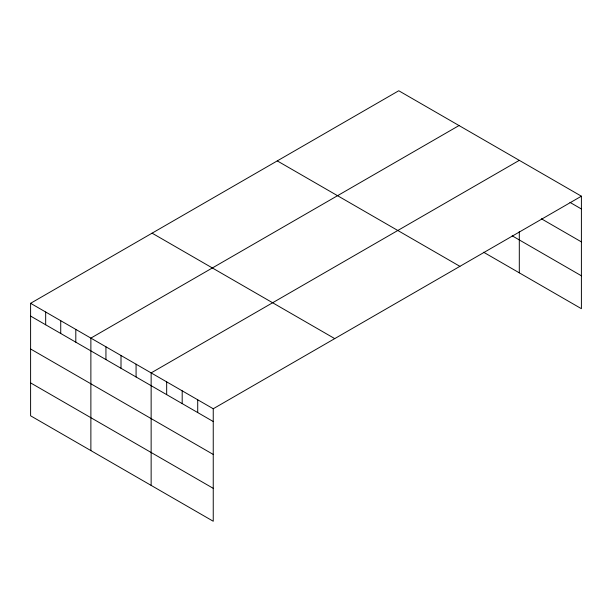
<?xml version="1.0" encoding="UTF-8"?>
<svg xmlns="http://www.w3.org/2000/svg" width="612" height="612" viewBox="0 0 612 612"><rect width="100%" height="100%" fill="white"/><g stroke="black" fill="none" stroke-linecap="round" stroke-linejoin="round"><path stroke-width="0.92" d="M581.4 196.2L213.244 408.755L213.244 521.248L30.6 415.8L30.6 303.307L398.756 90.752L581.4 196.2L581.4 308.693L483.618 252.236M459.031 125.552L90.874 338.107L90.874 450.6M519.305 160.344L151.141 372.899L151.141 485.392M569.963 202.373L581.4 208.975M541.36 218.767L581.4 241.885M512.168 235.811L581.4 275.79M277.267 160.895L459.91 266.342M152.09 233.164L334.733 338.612M30.6 303.307L213.244 408.755M30.6 316.083L213.244 421.53M30.6 348.993L213.244 454.441M30.6 382.898L213.244 488.338M519.305 231.458L519.305 272.845M197.714 399.789L197.714 412.564M182.192 390.831L182.192 403.606M166.671 381.865L166.671 394.641M136.078 364.201L136.078 376.977M121.008 355.503L121.008 368.279M105.937 346.805L105.937 359.581M75.804 329.401L75.804 342.185M60.733 320.703L60.733 333.479M45.671 312.005L45.671 324.781"/></g></svg>
